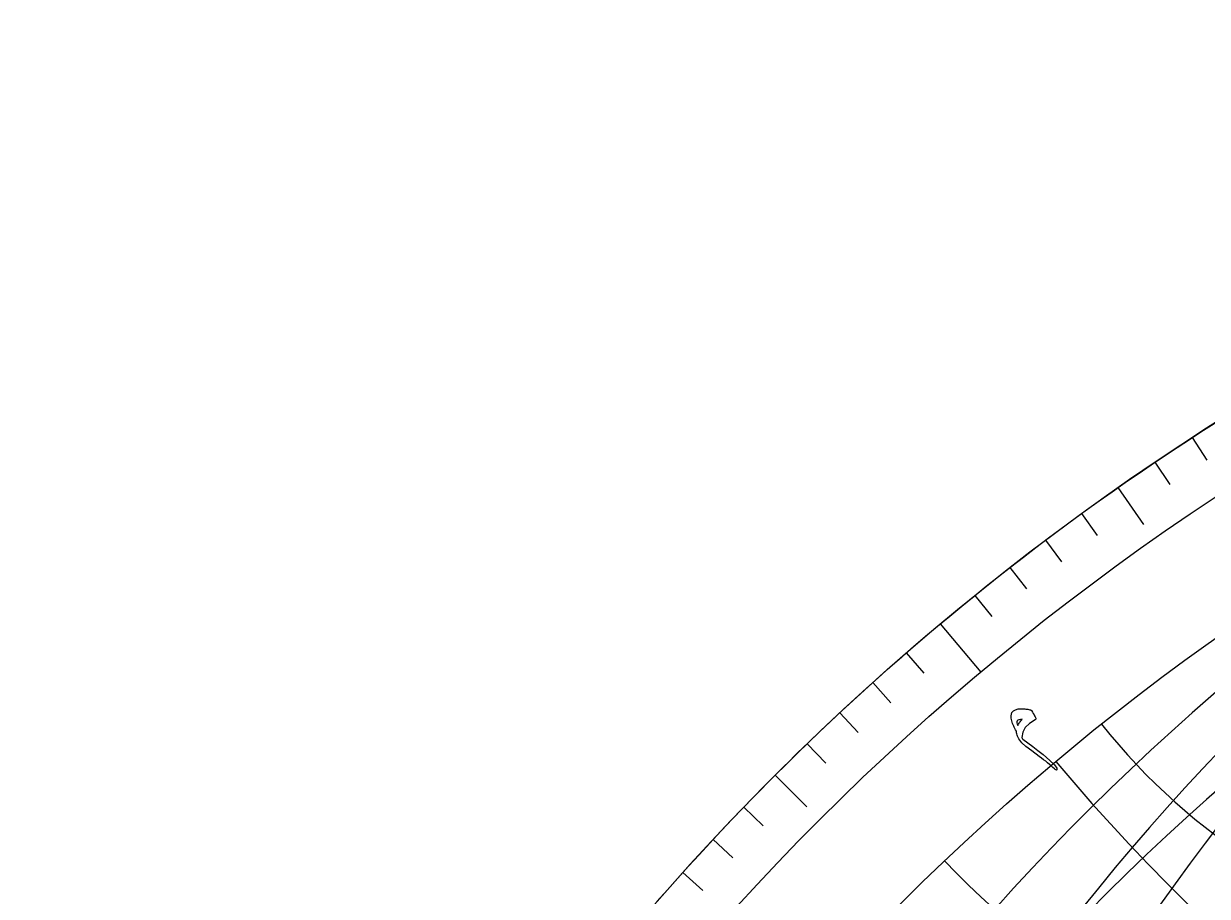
# Model space of a CAD drawing. Header units: millimetres. Extents: x -92 to 92, y -92 to 120.
# Drawn here: x -92.5 to -49.83, y 61.04 to 92.5 of the extents above; entities that cross this region are included whole.
import ezdxf

# ---------------------------------------------------------------- set-up
doc = ezdxf.new("R2010")
doc.units = ezdxf.units.MM
for name, color, linetype in [('CUT_OUTER', 1, 'Continuous'), ('ENGRAVE', 7, 'Continuous'), ('ENGRAVE_FINE', 8, 'Continuous'), ('TEXT', 5, 'Continuous')]:
    doc.layers.add(name, color=color, linetype=linetype)

msp = doc.modelspace()

# ---------------------------------------------------------------- linework, layer by layer
at = {"layer": 'CUT_OUTER'}
msp.add_lwpolyline([(-69.6698, 60.8471), (-69.2951, 61.2735), (-68.9178, 61.6975), (-68.538, 62.1192), (-68.1555, 62.5386), (-67.7705, 62.9556), (-67.383, 63.3702), (-66.9929, 63.7825), (-66.6002, 64.1924), (-66.2051, 64.5998), (-65.8075, 65.0048), (-65.4074, 65.4074), (-65.0048, 65.8075), (-64.5998, 66.2051), (-64.1924, 66.6002), (-63.7825, 66.9929), (-63.3702, 67.383), (-62.9556, 67.7705), (-62.5386, 68.1555), (-62.1192, 68.538), (-61.6975, 68.9178), (-61.2735, 69.2951), (-60.8471, 69.6698), (-60.4185, 70.0418), (-59.9876, 70.4112), (-59.5544, 70.778), (-59.119, 71.1421), (-58.6814, 71.5035), (-58.2415, 71.8622), (-57.7995, 72.2182), (-57.3553, 72.5715), (-56.9089, 72.922), (-56.4604, 73.2699), (-56.0098, 73.6149), (-55.557, 73.9572), (-55.1022, 74.2967), (-54.6453, 74.6334), (-54.1863, 74.9673), (-53.7253, 75.2984), (-53.2623, 75.6266), (-52.7972, 75.952), (-52.3302, 76.2745), (-51.8612, 76.5942), (-51.3902, 76.9109), (-50.9174, 77.2248), (-50.4426, 77.5358), (-49.9659, 77.8438), (-49.4873, 78.149)], dxfattribs=at)
at = {"layer": 'ENGRAVE'}
for points in [[(-53.0558, 75.7716), (-52.1273, 74.4456)], [(-59.4579, 70.8591), (-58.0011, 69.1231)], [(-65.4074, 65.4074), (-64.2627, 64.2627)]]:
    msp.add_lwpolyline(points, dxfattribs=at)
for radius in [92.5, 90.2338, 86.025, 86.025]:
    msp.add_circle((0, 0), radius, dxfattribs=at)
for centre, radius, start, end in [((15.1685, 0), 87.3521, 100, 260), ((31.3105, 0), 91.5459, 110, 250), ((0, 112.2977), 72.1835, 220, 320)]:
    msp.add_arc(centre, radius, start, end, dxfattribs=at)
at = {"layer": 'ENGRAVE_FINE'}
for points in [[(-50.3791, 77.577), (-49.8501, 76.7625)], [(-51.7253, 76.686), (-51.1822, 75.8808)], [(-54.3701, 74.8341), (-53.7992, 74.0483)], [(-55.6679, 73.8738), (-55.0834, 73.0981)], [(-56.9487, 72.891), (-56.3507, 72.1256)], [(-58.2121, 71.886), (-57.6009, 71.1312)], [(-60.6855, 69.8106), (-60.0483, 69.0776)], [(-61.8946, 68.7409), (-61.2447, 68.0191)], [(-63.0848, 67.6502), (-62.4225, 66.9399)], [(-64.2559, 66.5389), (-63.5812, 65.8403)], [(-66.5389, 64.2559), (-65.8403, 63.5812)], [(-67.6502, 63.0848), (-66.9399, 62.4225)], [(-68.7409, 61.8946), (-68.0191, 61.2447)]]:
    msp.add_lwpolyline(points, dxfattribs=at)
for centre, radius, start, end in [((7.5262, 0), 86.3536, 95, 265), ((23.0503, 0), 89.0596, 105, 255), ((-37.9751, 86.9904), 40.1141, 228.58333, 358.58333), ((-36.6259, 83.8999), 31.3105, 223.58333, 3.58333), ((40.1141, 0), 94.9181, 115, 245), ((-39.7414, 91.0367), 49.6666, 233.58333, 353.58333), ((-35.6312, 81.6213), 23.0503, 218.58333, 8.58333), ((-42.0155, 96.246), 60.2354, 238.583333, 348.583333), ((-44.9283, 102.9185), 72.1835, 243.583333, 343.583333), ((-48.6731, 111.4968), 86.025, 248.583333, 338.583333), ((6.8976, 3.0111), 86.3536, 118.583333, 288.583334), ((13.9016, 6.0687), 87.3521, 123.583333, 283.583333), ((21.1251, 9.222), 89.0596, 128.583333, 278.583333), ((28.6955, 12.5268), 91.5459, 133.583333, 273.583333), ((36.7638, 16.049), 94.9181, 138.583333, 268.583333), ((45.5184, 19.8707), 99.3331, 143.583333, 263.583333), ((-53.5435, 122.6535), 102.5206, 253.583333, 333.583333), ((-60.0044, 137.4536), 122.8564, 258.583333, 328.583333), ((-68.8342, 157.6802), 148.9997, 263.583333, 323.583333), ((-81.4378, 186.5516), 184.4812, 268.583333, 318.583333)]:
    msp.add_arc(centre, radius, start, end, dxfattribs=at)
at = {"layer": 'TEXT'}
for points in [[(-56.7152, 66.9972), (-56.7411, 67.0409), (-56.7657, 67.0853), (-56.7892, 67.1305), (-56.8115, 67.1764), (-56.832, 67.223), (-56.8503, 67.2702), (-56.8663, 67.3181), (-56.8799, 67.3667), (-56.8982, 67.4602), (-56.9033, 67.5407), (-56.8953, 67.6081), (-56.8742, 67.6624), (-56.8232, 67.7229), (-56.7472, 67.7658), (-56.6464, 67.7912), (-56.5207, 67.7989), (-56.484, 67.7985), (-56.4474, 67.7968), (-56.4109, 67.7941), (-56.3745, 67.7903), (-56.338, 67.7854), (-56.3014, 67.7797), (-56.2646, 67.7731), (-56.2276, 67.7657), (-56.2073, 67.7603), (-56.1904, 67.7527), (-56.1767, 67.743), (-56.1663, 67.731), (-56.1336, 67.6751), (-56.1047, 67.6249), (-56.0795, 67.5805), (-56.0581, 67.5419), (-56.0407, 67.5096), (-56.0276, 67.4843), (-56.0186, 67.4659), (-56.0139, 67.4544), (-56.0117, 67.4374), (-56.0151, 67.4228), (-56.0241, 67.4108), (-56.0387, 67.4012), (-56.2463, 67.2725), (-56.3945, 67.1222), (-56.4834, 66.9506), (-56.5128, 66.7581), (-56.5106, 66.7395), (-56.505, 66.7236), (-56.4963, 66.7105), (-56.4842, 66.7002), (-56.306, 66.5745), (-56.1242, 66.4405), (-55.9388, 66.2982), (-55.7498, 66.1476), (-55.5035, 65.9382), (-55.3391, 65.7767), (-55.2561, 65.6633), (-55.2546, 65.598), (-55.2698, 65.5903), (-55.2895, 65.5932), (-55.3136, 65.6066), (-55.3421, 65.6307), (-55.3973, 65.6846), (-55.4566, 65.7391), (-55.5199, 65.7943), (-55.5874, 65.8501), (-55.6585, 65.9067), (-55.7329, 65.9641), (-55.8105, 66.0223), (-55.8914, 66.0813), (-56.1629, 66.2792), (-56.3705, 66.4423), (-56.514, 66.5709), (-56.5933, 66.6652), (-56.6236, 66.7146), (-56.6494, 66.7619), (-56.6706, 66.8073), (-56.6872, 66.8505), (-56.6997, 66.8914), (-56.7086, 66.9295), (-56.7137, 66.9647), (-56.7152, 66.9972)], [(-56.6658, 67.1907), (-56.6514, 67.2186), (-56.6352, 67.2468), (-56.6171, 67.2751), (-56.5972, 67.3038), (-56.5756, 67.3325), (-56.5525, 67.3613), (-56.5278, 67.3901), (-56.5016, 67.4188), (-56.5697, 67.4156), (-56.6228, 67.4061), (-56.6609, 67.3902), (-56.684, 67.368), (-56.7011, 67.3292), (-56.7038, 67.2868), (-56.692, 67.2406), (-56.6658, 67.1907)]]:
    msp.add_lwpolyline(points, close=True, dxfattribs=at)

doc.saveas('drawing.dxf')
